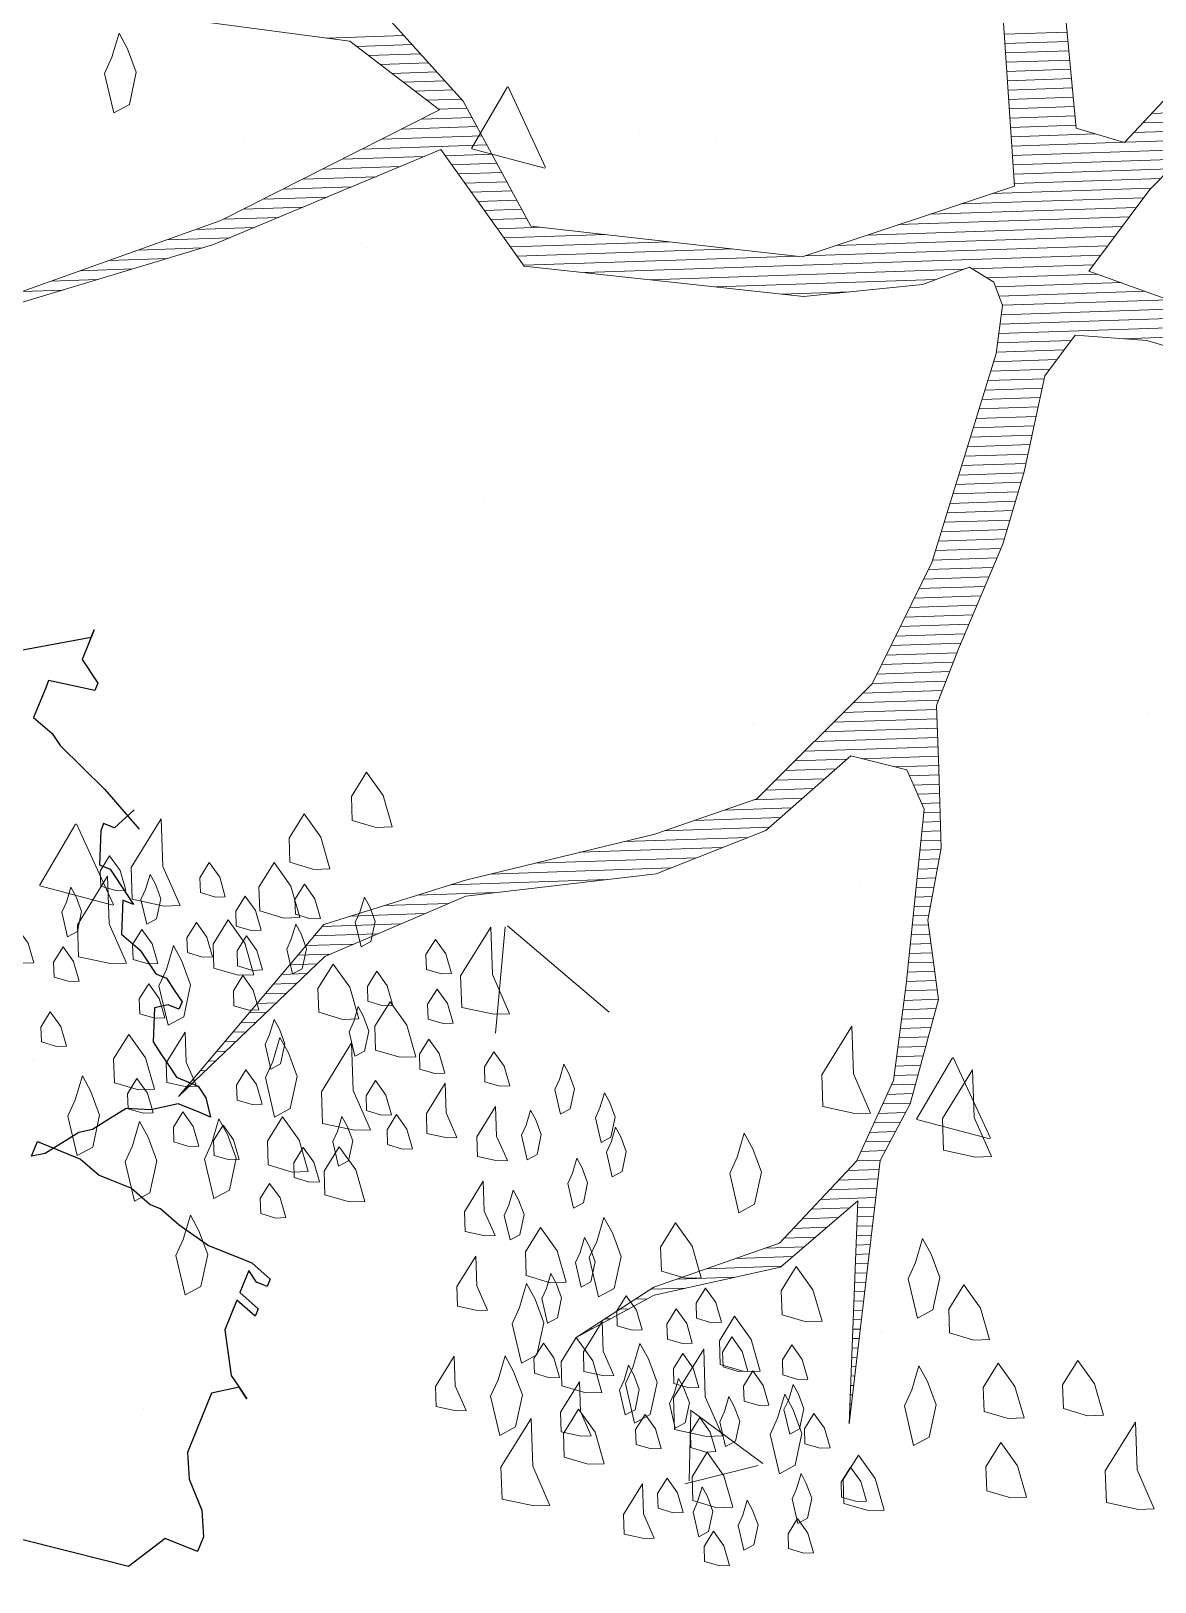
# Model space of a CAD drawing. Header units: millimetres. Extents: x 111 to 1506, y 14 to 566.
# Drawn here: x 228.673 to 229.51, y 132.479 to 133.634 of the extents above; entities that cross this region are included whole.
import ezdxf

# ---------------------------------------------------------------- set-up
doc = ezdxf.new("R2010")
doc.units = ezdxf.units.MM
doc.layers.add('ARBOLES', color=78, linetype='Continuous', lineweight=5)
doc.layers.add('G', color=254, linetype='Continuous', lineweight=5)
doc.layers.add('fer', color=8, linetype='Continuous')

# ---------------------------------------------------------------- blocks, each defined once
blk = doc.blocks.new('*X16')
at = {"color": 0}
for p, q in [((16.9732, 16.77), (17.0563, 16.77)), ((17.0054, 16.76), (17.0647, 16.76)), ((17.0177, 16.75), (17.0732, 16.75)), ((17.6987, 16.75), (17.7657, 16.75)), ((17.0299, 16.74), (17.0817, 16.74)), ((17.6991, 16.74), (17.7664, 16.74)), ((17.0421, 16.73), (17.0901, 16.73)), ((17.0543, 16.72), (17.0986, 16.72)), ((17.6994, 16.73), (17.767, 16.73)), ((17.6997, 16.72), (17.7676, 16.72)), ((17.0665, 16.71), (17.1071, 16.71)), ((17.0788, 16.7), (17.1155, 16.7)), ((17.7001, 16.71), (17.7682, 16.71)), ((17.7004, 16.7), (17.7689, 16.7)), ((17.091, 16.69), (17.1213, 16.69)), ((17.7007, 16.69), (17.7695, 16.69)), ((17.0504, 16.67), (17.1313, 16.67)), ((17.0719, 16.68), (17.1263, 16.68)), ((17.7011, 16.68), (17.7701, 16.68)), ((17.7014, 16.67), (17.7707, 16.67)), ((17.0073, 16.65), (17.1413, 16.65)), ((17.0288, 16.66), (17.1363, 16.66)), ((17.7017, 16.66), (17.7714, 16.66)), ((17.7021, 16.65), (17.772, 16.65)), ((17.8435, 16.65), (17.924, 16.65)), ((17.8535, 16.66), (17.9345, 16.66)), ((16.9858, 16.64), (17.0741, 16.64)), ((17.0964, 16.64), (17.1463, 16.64)), ((17.7024, 16.64), (17.7924, 16.64)), ((17.8335, 16.64), (17.9134, 16.64)), ((16.9427, 16.62), (17.0214, 16.62)), ((16.9642, 16.63), (17.0477, 16.63)), ((17.1031, 16.63), (17.1513, 16.63)), ((17.1097, 16.62), (17.1563, 16.62)), ((17.7027, 16.63), (17.8224, 16.63)), ((17.7031, 16.62), (17.8923, 16.62)), ((17.8235, 16.63), (17.9029, 16.63)), ((16.9211, 16.61), (16.995, 16.61)), ((17.1164, 16.61), (17.1613, 16.61)), ((17.7034, 16.61), (17.8818, 16.61)), ((16.8781, 16.59), (16.9423, 16.59)), ((16.8996, 16.6), (16.9686, 16.6)), ((17.1231, 16.6), (17.1663, 16.6)), ((17.1297, 16.59), (17.1713, 16.59)), ((17.7037, 16.6), (17.8712, 16.6)), ((17.7041, 16.59), (17.8606, 16.59)), ((16.8265, 16.57), (16.8895, 16.57)), ((16.8565, 16.58), (16.9159, 16.58)), ((17.1364, 16.58), (17.1763, 16.58)), ((17.1431, 16.57), (17.1813, 16.57)), ((17.646, 16.57), (17.8418, 16.57)), ((17.6798, 16.58), (17.8501, 16.58)), ((16.7953, 16.56), (16.8632, 16.56)), ((17.1497, 16.56), (17.1971, 16.56)), ((17.6123, 16.56), (17.8338, 16.56)), ((16.7328, 16.54), (16.7955, 16.54)), ((16.764, 16.55), (16.8332, 16.55)), ((17.1564, 16.55), (17.2651, 16.55)), ((17.163, 16.54), (17.3331, 16.54)), ((17.5448, 16.54), (17.8178, 16.54)), ((17.5785, 16.55), (17.8258, 16.55)), ((16.6703, 16.52), (16.7201, 16.52)), ((16.7015, 16.53), (16.7578, 16.53)), ((17.1697, 16.53), (17.401, 16.53)), ((17.1764, 16.52), (17.469, 16.52)), ((17.4773, 16.52), (17.8018, 16.52)), ((17.511, 16.53), (17.8098, 16.53)), ((16.639, 16.51), (16.6824, 16.51)), ((17.2412, 16.51), (17.7938, 16.51)), ((17.3112, 16.5), (17.6466, 16.5)), ((17.3812, 16.49), (17.6166, 16.49)), ((17.6564, 16.5), (17.7858, 16.5)), ((17.6714, 16.49), (17.7899, 16.49)), ((17.4512, 16.48), (17.5245, 16.48)), ((17.6804, 16.48), (17.8149, 16.48)), ((17.6837, 16.47), (17.8399, 16.47)), ((17.687, 16.46), (17.8649, 16.46)), ((17.6839, 16.44), (17.9326, 16.44)), ((17.6855, 16.45), (17.8986, 16.45)), ((17.6805, 16.42), (17.7592, 16.42)), ((17.6822, 16.43), (17.9666, 16.43)), ((17.8145, 16.42), (18.0006, 16.42)), ((17.6789, 16.41), (17.7512, 16.41)), ((17.6722, 16.39), (17.7352, 16.39)), ((17.6757, 16.4), (17.7432, 16.4)), ((17.6653, 16.37), (17.7264, 16.37)), ((17.6687, 16.38), (17.7289, 16.38)), ((17.6618, 16.36), (17.7239, 16.36)), ((17.6549, 16.34), (17.7189, 16.34)), ((17.6584, 16.35), (17.7214, 16.35)), ((17.648, 16.32), (17.7139, 16.32)), ((17.6514, 16.33), (17.7164, 16.33)), ((17.6445, 16.31), (17.7114, 16.31)), ((17.6376, 16.29), (17.7064, 16.29)), ((17.6411, 16.3), (17.7089, 16.3)), ((17.6307, 16.27), (17.7005, 16.27)), ((17.6341, 16.28), (17.7038, 16.28)), ((17.6272, 16.26), (17.6971, 16.26)), ((17.6203, 16.24), (17.6905, 16.24)), ((17.6237, 16.25), (17.6938, 16.25)), ((17.6134, 16.22), (17.6838, 16.22)), ((17.6168, 16.23), (17.6871, 16.23)), ((17.6099, 16.21), (17.6805, 16.21)), ((17.603, 16.19), (17.6719, 16.19)), ((17.6064, 16.2), (17.6766, 16.2)), ((17.5928, 16.17), (17.6627, 16.17)), ((17.5981, 16.18), (17.6673, 16.18)), ((17.5874, 16.16), (17.6581, 16.16)), ((17.5768, 16.14), (17.6489, 16.14)), ((17.5821, 16.15), (17.6535, 16.15)), ((17.5661, 16.12), (17.6396, 16.12)), ((17.5714, 16.13), (17.6443, 16.13)), ((17.5608, 16.11), (17.635, 16.11)), ((17.5501, 16.09), (17.6259, 16.09)), ((17.5554, 16.1), (17.6304, 16.1)), ((17.5394, 16.07), (17.6174, 16.07)), ((17.5448, 16.08), (17.6216, 16.08)), ((17.5341, 16.06), (17.6131, 16.06)), ((17.5127, 16.04), (17.6045, 16.04)), ((17.5234, 16.05), (17.6088, 16.05)), ((17.4913, 16.02), (17.6021, 16.02)), ((17.502, 16.03), (17.6021, 16.03)), ((17.4806, 16.01), (17.6021, 16.01)), ((17.4591, 15.99), (17.6021, 15.99)), ((17.4698, 16), (17.6021, 16)), ((17.4377, 15.97), (17.4922, 15.97)), ((17.4484, 15.98), (17.5044, 15.98)), ((17.5206, 15.98), (17.6021, 15.98)), ((17.5556, 15.97), (17.6021, 15.97)), ((17.427, 15.96), (17.4799, 15.96)), ((17.5707, 15.96), (17.6021, 15.96)), ((17.4036, 15.94), (17.4555, 15.94)), ((17.4163, 15.95), (17.4677, 15.95)), ((17.5747, 15.95), (17.6021, 15.95)), ((17.5787, 15.94), (17.6021, 15.94)), ((17.3386, 15.92), (17.431, 15.92)), ((17.3711, 15.93), (17.4433, 15.93)), ((17.5827, 15.93), (17.6021, 15.93)), ((17.5846, 15.92), (17.6021, 15.92)), ((17.3061, 15.91), (17.4188, 15.91)), ((17.5832, 15.91), (17.6021, 15.91)), ((17.2149, 15.89), (17.3677, 15.89)), ((17.2629, 15.9), (17.3957, 15.9)), ((17.5805, 15.89), (17.6021, 15.89)), ((17.5819, 15.9), (17.6021, 15.9)), ((17.1189, 15.87), (17.3117, 15.87)), ((17.1669, 15.88), (17.3397, 15.88)), ((17.5778, 15.87), (17.5996, 15.87)), ((17.5791, 15.88), (17.6018, 15.88)), ((17.0761, 15.86), (17.2435, 15.86)), ((17.5764, 15.86), (17.5974, 15.86)), ((17.0041, 15.84), (17.0729, 15.84)), ((17.0401, 15.85), (17.1235, 15.85)), ((17.5737, 15.84), (17.5929, 15.84)), ((17.575, 15.85), (17.5951, 15.85)), ((16.9371, 15.82), (17.0215, 15.82)), ((16.9681, 15.83), (17.0472, 15.83)), ((17.5709, 15.82), (17.5885, 15.82)), ((17.5723, 15.83), (17.5907, 15.83)), ((16.9281, 15.81), (16.9958, 15.81)), ((17.5696, 15.81), (17.5863, 15.81)), ((16.91, 15.79), (16.9444, 15.79)), ((16.919, 15.8), (16.9701, 15.8)), ((17.5669, 15.79), (17.5866, 15.79)), ((17.5682, 15.8), (17.5856, 15.8)), ((16.9009, 15.78), (16.9301, 15.78)), ((17.5655, 15.78), (17.5876, 15.78)), ((16.8829, 15.76), (16.9077, 15.76)), ((16.8919, 15.77), (16.9189, 15.77)), ((17.5628, 15.76), (17.5896, 15.76)), ((17.5641, 15.77), (17.5886, 15.77)), ((16.8648, 15.74), (16.8853, 15.74)), ((16.8738, 15.75), (16.8965, 15.75)), ((17.56, 15.74), (17.5916, 15.74)), ((17.5614, 15.75), (17.5906, 15.75)), ((16.8557, 15.73), (16.8742, 15.73)), ((17.5585, 15.73), (17.5926, 15.73)), ((16.8376, 15.71), (16.8518, 15.71)), ((16.8467, 15.72), (16.863, 15.72)), ((17.5551, 15.71), (17.5906, 15.71)), ((17.5568, 15.72), (17.5936, 15.72)), ((16.8195, 15.69), (16.8295, 15.69)), ((16.8286, 15.7), (16.8406, 15.7)), ((17.5518, 15.69), (17.5844, 15.69)), ((17.5535, 15.7), (17.5875, 15.7)), ((16.8105, 15.68), (16.8183, 15.68)), ((17.5501, 15.68), (17.5814, 15.68)), ((16.7924, 15.66), (16.7959, 15.66)), ((16.8014, 15.67), (16.8071, 15.67)), ((17.5468, 15.66), (17.5752, 15.66)), ((17.5485, 15.67), (17.5783, 15.67)), ((16.7833, 15.65), (16.7848, 15.65)), ((17.5435, 15.64), (17.5691, 15.64)), ((17.5451, 15.65), (17.5721, 15.65)), ((17.5402, 15.63), (17.566, 15.63)), ((17.5302, 15.61), (17.5598, 15.61)), ((17.5352, 15.62), (17.5629, 15.62)), ((17.5202, 15.59), (17.5486, 15.59)), ((17.5252, 15.6), (17.5543, 15.6)), ((17.5152, 15.58), (17.5429, 15.58)), ((17.5052, 15.56), (17.5315, 15.56)), ((17.5102, 15.57), (17.5372, 15.57)), ((17.4903, 15.54), (17.5241, 15.54)), ((17.5002, 15.55), (17.5257, 15.55)), ((17.4803, 15.53), (17.5226, 15.53)), ((17.4603, 15.51), (17.5196, 15.51)), ((17.4703, 15.52), (17.5211, 15.52)), ((17.4403, 15.49), (17.4786, 15.49)), ((17.4503, 15.5), (17.4911, 15.5)), ((17.4988, 15.49), (17.5165, 15.49)), ((17.4996, 15.5), (17.5181, 15.5)), ((17.4303, 15.48), (17.4661, 15.48)), ((17.4981, 15.48), (17.515, 15.48)), ((17.4, 15.46), (17.4411, 15.46)), ((17.4203, 15.47), (17.4536, 15.47)), ((17.4967, 15.46), (17.512, 15.46)), ((17.4974, 15.47), (17.5135, 15.47)), ((17.336, 15.44), (17.4161, 15.44)), ((17.368, 15.45), (17.4286, 15.45)), ((17.4953, 15.44), (17.509, 15.44)), ((17.496, 15.45), (17.5105, 15.45)), ((17.304, 15.43), (17.3661, 15.43)), ((17.4946, 15.43), (17.5074, 15.43)), ((17.2587, 15.41), (17.2717, 15.41)), ((17.2754, 15.42), (17.3128, 15.42)), ((17.4931, 15.41), (17.5044, 15.41)), ((17.4938, 15.42), (17.5059, 15.42)), ((17.2254, 15.39), (17.2317, 15.39)), ((17.242, 15.4), (17.2517, 15.4)), ((17.4917, 15.39), (17.5014, 15.39)), ((17.4924, 15.4), (17.5029, 15.4)), ((17.2087, 15.38), (17.2117, 15.38)), ((17.491, 15.38), (17.4999, 15.38)), ((17.4896, 15.36), (17.4968, 15.36)), ((17.4903, 15.37), (17.4984, 15.37)), ((17.4881, 15.34), (17.4938, 15.34)), ((17.4888, 15.35), (17.4953, 15.35)), ((17.4874, 15.33), (17.4923, 15.33)), ((17.486, 15.31), (17.4893, 15.31)), ((17.4867, 15.32), (17.4908, 15.32)), ((17.4846, 15.29), (17.4862, 15.29)), ((17.4853, 15.3), (17.4877, 15.3)), ((17.4838, 15.28), (17.4847, 15.28)), ((17.4831, 15.27), (17.4832, 15.27))]:
    blk.add_line(p, q, dxfattribs=at)
blk = doc.blocks.new('E1E')
at = {"layer": 'ARBOLES', "ltscale": 0.2}
for p, q in [((96.0598, 59.5667), (96.0598, 59.5667)), ((96.122, 59.5391), (96.122, 59.5391)), ((96.1796, 59.5223), (96.1796, 59.5223)), ((95.6009, 59.4784), (95.6009, 59.4784)), ((95.5845, 59.4467), (95.5298, 59.4067)), ((95.6045, 59.3832), (95.5819, 59.4428)), ((95.6038, 59.3838), (95.5266, 59.4035)), ((95.7975, 59.3971), (95.7975, 59.3971)), ((95.7699, 59.3841), (95.7699, 59.3841)), ((96.2691, 59.314), (96.2691, 59.314)), ((95.473, 59.2552), (95.473, 59.2552)), ((95.4361, 59.2211), (95.4361, 59.2211)), ((95.857, 59.2206), (95.857, 59.2206)), ((96.3217, 59.1674), (96.2544, 59.159)), ((96.3128, 59.1041), (96.322, 59.1672)), ((96.3122, 59.1036), (96.2542, 59.1583)), ((95.9214, 59.0448), (95.8936, 59.1364)), ((95.4933, 59.1143), (95.4933, 59.1143)), ((95.92, 59.0432), (95.8063, 59.0804)), ((95.5148, 59.066), (95.4476, 59.0575)), ((95.506, 59.0027), (95.5152, 59.0658)), ((95.5054, 59.0022), (95.4473, 59.0568)), ((95.9008, 59.0394), (95.9008, 59.0394)), ((95.9924, 59.0443), (95.9924, 59.0443)), ((95.8256, 58.9566), (95.8256, 58.9566)), ((96.1089, 58.9342), (96.1089, 58.9342)), ((95.6403, 58.8897), (95.6403, 58.8897)), ((96.1395, 58.8197), (96.1395, 58.8197)), ((95.7844, 58.7923), (95.7844, 58.7923)), ((95.801, 58.7086), (95.801, 58.7086)), ((96.0816, 58.6988), (96.0816, 58.6988)), ((95.4599, 58.6504), (95.4599, 58.6504)), ((96.2657, 58.527), (96.2657, 58.527)), ((96.4032, 58.4799), (96.4032, 58.4799)), ((96.0502, 58.4349), (96.0502, 58.4349)), ((96.2019, 58.3461), (96.1439, 58.4008)), ((96.2114, 58.4099), (96.1441, 58.4015)), ((96.2025, 58.3466), (96.2117, 58.4097)), ((96.0788, 58.338), (96.0788, 58.338)), ((96.0113, 58.3231), (96.0113, 58.3231)), ((95.7543, 58.1961), (95.7543, 58.1961))]:
    blk.add_line(p, q, dxfattribs=at)
for points in [[(95.7024, 59.5158), (95.7313, 59.5209), (95.7429, 59.4949), (95.7343, 59.4442), (95.7169, 59.4833), (95.6894, 59.51)], [(95.5281, 59.503), (95.5421, 59.5044), (95.5475, 59.4922), (95.5448, 59.4764), (95.5313, 59.485), (95.52, 59.4994)], [(95.5999, 59.5058), (95.618, 59.509), (95.6252, 59.4927), (95.6198, 59.4611), (95.609, 59.4855), (95.5918, 59.5022)], [(95.5679, 59.4574), (95.5683, 59.4674), (95.5552, 59.4859), (95.5489, 59.4782), (95.5521, 59.4601), (95.5615, 59.4497), (95.5692, 59.4434)], [(95.5259, 59.4533), (95.5263, 59.4633), (95.5132, 59.4818), (95.5069, 59.4741), (95.51, 59.456), (95.5195, 59.4456), (95.5272, 59.4393)], [(95.5846, 59.4746), (95.5986, 59.476), (95.604, 59.4638), (95.6013, 59.448), (95.5877, 59.4565), (95.5764, 59.471)], [(95.7748, 59.4233), (95.7755, 59.4392), (95.7545, 59.4688), (95.7444, 59.4565), (95.7495, 59.4276), (95.7647, 59.411), (95.7769, 59.4009)], [(95.4626, 59.4641), (95.4766, 59.4655), (95.482, 59.4533), (95.4793, 59.4375), (95.4658, 59.4461), (95.4545, 59.4605)], [(95.5499, 59.4557), (95.5723, 59.4579), (95.581, 59.4384), (95.5767, 59.413), (95.555, 59.4268), (95.5369, 59.4499)], [(95.6714, 59.463), (95.6938, 59.4652), (95.7025, 59.4457), (95.6981, 59.4204), (95.6764, 59.4341), (95.6584, 59.4572)], [(95.7992, 59.463), (95.8172, 59.4662), (95.8245, 59.4499), (95.8191, 59.4183), (95.8082, 59.4427), (95.791, 59.4594)], [(96.0834, 59.4127), (96.0842, 59.4286), (96.0632, 59.4582), (96.0531, 59.4459), (96.0581, 59.417), (96.0733, 59.4004), (96.0856, 59.3903)], [(95.4902, 59.4131), (95.4906, 59.423), (95.4775, 59.4416), (95.4712, 59.4339), (95.4744, 59.4158), (95.4839, 59.4054), (95.4916, 59.3991)], [(95.6867, 59.4421), (95.7048, 59.4453), (95.712, 59.4291), (95.7066, 59.3974), (95.6957, 59.4218), (95.6786, 59.4385)], [(95.6244, 59.429), (95.6384, 59.4304), (95.6438, 59.4182), (95.6411, 59.4024), (95.6275, 59.4109), (95.6162, 59.4254)], [(95.5778, 59.4132), (95.5918, 59.4145), (95.5973, 59.4023), (95.5946, 59.3865), (95.581, 59.3951), (95.5697, 59.4095)], [(95.4235, 59.4072), (95.4459, 59.4093), (95.4545, 59.3898), (95.4502, 59.3645), (95.4285, 59.3782), (95.4104, 59.4014)], [(95.436, 59.4036), (95.45, 59.4049), (95.4554, 59.3927), (95.4527, 59.3769), (95.4392, 59.3855), (95.4279, 59.4)], [(95.5297, 59.361), (95.5305, 59.3769), (95.5095, 59.4065), (95.4994, 59.3942), (95.5044, 59.3653), (95.5196, 59.3487), (95.5319, 59.3386)], [(95.5761, 59.3734), (95.5765, 59.3833), (95.5634, 59.4019), (95.5571, 59.3942), (95.5602, 59.3761), (95.5697, 59.3657), (95.5774, 59.3594)], [(95.5825, 59.4), (95.6114, 59.4051), (95.623, 59.3791), (95.6143, 59.3285), (95.597, 59.3675), (95.5695, 59.3942)], [(95.6239, 59.3752), (95.6244, 59.3852), (95.6113, 59.4037), (95.605, 59.396), (95.6081, 59.3779), (95.6176, 59.3676), (95.6253, 59.3612)], [(95.6671, 59.3676), (95.6678, 59.3835), (95.6468, 59.4131), (95.6367, 59.4008), (95.6418, 59.3719), (95.657, 59.3553), (95.6693, 59.3452)], [(95.67, 59.3811), (95.6705, 59.3911), (95.6574, 59.4096), (95.651, 59.4019), (95.6542, 59.3838), (95.6637, 59.3735), (95.6714, 59.3671)], [(95.6974, 59.4045), (95.7198, 59.4066), (95.7285, 59.3871), (95.7242, 59.3618), (95.7025, 59.3755), (95.6844, 59.3987)], [(95.7328, 59.4042), (95.7468, 59.4056), (95.7522, 59.3934), (95.7495, 59.3776), (95.736, 59.3862), (95.7247, 59.4006)], [(95.7813, 59.3561), (95.782, 59.372), (95.761, 59.4016), (95.7509, 59.3893), (95.756, 59.3604), (95.7712, 59.3438), (95.7835, 59.3337)], [(95.6881, 59.3843), (95.7062, 59.3875), (95.7134, 59.3712), (95.708, 59.3396), (95.6971, 59.364), (95.68, 59.3807)], [(96.1572, 59.352), (96.1579, 59.3679), (96.1369, 59.3975), (96.1268, 59.3852), (96.1319, 59.3563), (96.1471, 59.3397), (96.1594, 59.3296)], [(95.4844, 59.3715), (95.4984, 59.3729), (95.5038, 59.3607), (95.5011, 59.3449), (95.4875, 59.3535), (95.4762, 59.3679)], [(95.815, 59.3727), (95.8331, 59.3758), (95.8404, 59.3596), (95.835, 59.328), (95.8241, 59.3523), (95.8069, 59.369)], [(96.2201, 59.3333), (96.2208, 59.3492), (96.1999, 59.3788), (96.1897, 59.3665), (96.1948, 59.3376), (96.21, 59.321), (96.2223, 59.3108)], [(95.5268, 59.3417), (95.5273, 59.3517), (95.5142, 59.3702), (95.5079, 59.3625), (95.511, 59.3444), (95.5205, 59.3341), (95.5282, 59.3277)], [(95.5494, 59.3567), (95.5634, 59.358), (95.5689, 59.3458), (95.5662, 59.33), (95.5526, 59.3386), (95.5413, 59.353)], [(95.6136, 59.3657), (95.6276, 59.3671), (95.633, 59.3549), (95.6303, 59.3391), (95.6167, 59.3477), (95.6054, 59.3621)], [(95.7654, 59.3311), (95.7658, 59.341), (95.7527, 59.3595), (95.7464, 59.3518), (95.7496, 59.3338), (95.7591, 59.3234), (95.7667, 59.3171)], [(96.0138, 59.3638), (96.0278, 59.3651), (96.0333, 59.3529), (96.0306, 59.3371), (96.017, 59.3457), (96.0057, 59.3601)], [(96.0922, 59.323), (96.0929, 59.3389), (96.0719, 59.3686), (96.0618, 59.3563), (96.0669, 59.3274), (96.0821, 59.3107), (96.0944, 59.3006)], [(95.3093, 59.3485), (95.3317, 59.3507), (95.3404, 59.3312), (95.3361, 59.3059), (95.3144, 59.3196), (95.2963, 59.3427)], [(95.4279, 59.2922), (95.4286, 59.3081), (95.4076, 59.3377), (95.3975, 59.3255), (95.4026, 59.2965), (95.4178, 59.2799), (95.4301, 59.2698)], [(95.5731, 59.3335), (95.5955, 59.3357), (95.6042, 59.3162), (95.5999, 59.2909), (95.5782, 59.3046), (95.5601, 59.3277)], [(95.5783, 59.3355), (95.5923, 59.3368), (95.5978, 59.3246), (95.5951, 59.3088), (95.5815, 59.3174), (95.5702, 59.3318)], [(95.6339, 59.331), (95.6479, 59.3323), (95.6534, 59.3201), (95.6507, 59.3043), (95.6371, 59.3129), (95.6258, 59.3274)], [(95.68, 59.3369), (95.694, 59.3382), (95.6994, 59.3261), (95.6967, 59.3102), (95.6832, 59.3188), (95.6719, 59.3333)], [(96.0721, 59.3313), (96.0861, 59.3326), (96.0916, 59.3205), (96.0889, 59.3046), (96.0753, 59.3132), (96.064, 59.3277)], [(96.1101, 59.3336), (96.1241, 59.3349), (96.1295, 59.3227), (96.1268, 59.3069), (96.1133, 59.3155), (96.1019, 59.3299)], [(95.1994, 59.3152), (95.2283, 59.3203), (95.2399, 59.2943), (95.2313, 59.2436), (95.2139, 59.2827), (95.1864, 59.3094)], [(95.5259, 59.3219), (95.54, 59.3232), (95.5454, 59.311), (95.5427, 59.2952), (95.5291, 59.3038), (95.5178, 59.3182)], [(95.7394, 59.2751), (95.7402, 59.291), (95.7192, 59.3206), (95.7091, 59.3083), (95.7141, 59.2794), (95.7293, 59.2628), (95.7416, 59.2527)], [(95.7496, 59.2899), (95.75, 59.2999), (95.7369, 59.3184), (95.7306, 59.3107), (95.7338, 59.2926), (95.7433, 59.2823), (95.751, 59.2759)], [(95.764, 59.325), (95.7864, 59.3272), (95.7951, 59.3077), (95.7908, 59.2824), (95.7691, 59.2961), (95.751, 59.3192)], [(95.9584, 59.3258), (95.9809, 59.328), (95.9895, 59.3085), (95.9852, 59.2832), (95.9635, 59.2969), (95.9454, 59.3201)], [(95.998, 59.3226), (96.0121, 59.324), (96.0175, 59.3118), (96.0148, 59.296), (96.0012, 59.3046), (95.9899, 59.319)], [(96.0156, 59.3201), (96.038, 59.3223), (96.0467, 59.3028), (96.0423, 59.2775), (96.0206, 59.2912), (96.0025, 59.3143)], [(96.1593, 59.3214), (96.1733, 59.3228), (96.1788, 59.3106), (96.1761, 59.2948), (96.1625, 59.3033), (96.1512, 59.3178)], [(95.6168, 59.3039), (95.6308, 59.3052), (95.6362, 59.293), (95.6335, 59.2772), (95.6199, 59.2858), (95.6086, 59.3002)], [(95.8246, 59.2746), (95.825, 59.2846), (95.8119, 59.3031), (95.8056, 59.2954), (95.8088, 59.2773), (95.8183, 59.267), (95.826, 59.2606)], [(95.8341, 59.3081), (95.8521, 59.3112), (95.8594, 59.295), (95.854, 59.2634), (95.8431, 59.2878), (95.8259, 59.3045)], [(96.171, 59.3036), (96.1934, 59.3058), (96.2021, 59.2863), (96.1978, 59.261), (96.1761, 59.2747), (96.158, 59.2978)], [(95.9918, 59.2711), (95.9922, 59.2811), (95.9791, 59.2996), (95.9728, 59.2919), (95.9759, 59.2738), (95.9854, 59.2635), (95.9931, 59.2571)], [(96.2538, 59.2953), (96.2678, 59.2966), (96.2732, 59.2844), (96.2705, 59.2686), (96.2569, 59.2772), (96.2456, 59.2916)], [(95.3382, 59.2835), (95.3606, 59.2857), (95.3693, 59.2662), (95.365, 59.2409), (95.3433, 59.2546), (95.3252, 59.2777)], [(95.6534, 59.2758), (95.6758, 59.2779), (95.6845, 59.2584), (95.6802, 59.2331), (95.6585, 59.2468), (95.6404, 59.27)], [(96.0691, 59.2348), (96.0698, 59.2507), (96.0488, 59.2804), (96.0387, 59.2681), (96.0438, 59.2392), (96.059, 59.2225), (96.0713, 59.2124)], [(96.0717, 59.2775), (96.0857, 59.2789), (96.0912, 59.2667), (96.0885, 59.2509), (96.0749, 59.2594), (96.0636, 59.2739)], [(96.1318, 59.2848), (96.1499, 59.288), (96.1571, 59.2717), (96.1517, 59.2401), (96.1408, 59.2645), (96.1237, 59.2812)], [(95.5385, 59.2713), (95.5609, 59.2735), (95.5696, 59.254), (95.5653, 59.2287), (95.5436, 59.2424), (95.5255, 59.2655)], [(95.9317, 59.2639), (95.9457, 59.2652), (95.9511, 59.253), (95.9484, 59.2372), (95.9349, 59.2458), (95.9236, 59.2602)], [(95.978, 59.2644), (96.0069, 59.2695), (96.0185, 59.2435), (96.0099, 59.1929), (95.9925, 59.2319), (95.965, 59.2586)], [(95.2732, 59.2545), (95.2956, 59.2567), (95.3043, 59.2372), (95.3, 59.2119), (95.2783, 59.2256), (95.2602, 59.2487)], [(95.7826, 59.2267), (95.7831, 59.2367), (95.77, 59.2552), (95.7636, 59.2475), (95.7668, 59.2294), (95.7763, 59.219), (95.784, 59.2127)], [(95.849, 59.2417), (95.8671, 59.2448), (95.8743, 59.2286), (95.8689, 59.197), (95.8581, 59.2213), (95.8409, 59.2381)], [(95.8987, 59.2394), (95.9168, 59.2426), (95.924, 59.2264), (95.9186, 59.1947), (95.9078, 59.2191), (95.8906, 59.2358)], [(95.9606, 59.2427), (95.9746, 59.244), (95.98, 59.2318), (95.9773, 59.216), (95.9638, 59.2246), (95.9525, 59.239)], [(96.0808, 59.2134), (96.0812, 59.2233), (96.0681, 59.2418), (96.0618, 59.2341), (96.065, 59.2161), (96.0745, 59.2057), (96.0822, 59.1994)], [(96.1884, 59.1944), (96.1891, 59.2103), (96.1681, 59.24), (96.158, 59.2277), (96.1631, 59.1988), (96.1783, 59.1821), (96.1906, 59.172)], [(96.1815, 59.2387), (96.1955, 59.2401), (96.201, 59.2279), (96.1983, 59.2121), (96.1847, 59.2207), (96.1734, 59.2351)], [(96.2651, 59.237), (96.2791, 59.2384), (96.2845, 59.2262), (96.2818, 59.2104), (96.2683, 59.2189), (96.257, 59.2334)], [(96.3089, 59.237), (96.3229, 59.2384), (96.3284, 59.2262), (96.3257, 59.2104), (96.3121, 59.219), (96.3008, 59.2334)], [(95.3932, 59.23), (95.4156, 59.2322), (95.4243, 59.2127), (95.42, 59.1874), (95.3983, 59.2011), (95.3802, 59.2242)], [(95.4677, 59.1853), (95.4684, 59.2012), (95.4474, 59.2308), (95.4373, 59.2185), (95.4424, 59.1896), (95.4576, 59.173), (95.4699, 59.1629)], [(95.8373, 59.2024), (95.8377, 59.2123), (95.8246, 59.2308), (95.8183, 59.2231), (95.8215, 59.2051), (95.831, 59.1947), (95.8387, 59.1884)], [(95.761, 59.1879), (95.7614, 59.1978), (95.7483, 59.2163), (95.742, 59.2086), (95.7452, 59.1906), (95.7546, 59.1802), (95.7623, 59.1738)], [(96.2368, 59.2082), (96.2658, 59.2133), (96.2773, 59.1873), (96.2687, 59.1367), (96.2513, 59.1757), (96.2238, 59.2024)], [(95.6513, 59.1579), (95.652, 59.1738), (95.6311, 59.2034), (95.621, 59.1911), (95.626, 59.1622), (95.6412, 59.1456), (95.6535, 59.1355)], [(95.7818, 59.163), (95.7822, 59.173), (95.7691, 59.1915), (95.7628, 59.1838), (95.766, 59.1657), (95.7754, 59.1553), (95.7831, 59.149)], [(95.9304, 59.1902), (95.9444, 59.1916), (95.9498, 59.1794), (95.9471, 59.1636), (95.9336, 59.1722), (95.9222, 59.1866)], [(96.0153, 59.1745), (96.0158, 59.1844), (96.0027, 59.2029), (95.9963, 59.1952), (95.9995, 59.1772), (96.009, 59.1668), (96.0167, 59.1605)], [(96.1061, 59.2003), (96.1201, 59.2017), (96.1255, 59.1895), (96.1228, 59.1736), (96.1093, 59.1822), (96.098, 59.1967)], [(96.2055, 59.1958), (96.2195, 59.1972), (96.2249, 59.185), (96.2222, 59.1692), (96.2087, 59.1778), (96.1974, 59.1922)], [(96.2941, 59.172), (96.2945, 59.1819), (96.2814, 59.2004), (96.2751, 59.1927), (96.2783, 59.1747), (96.2877, 59.1643), (96.2954, 59.158)], [(95.8251, 59.1531), (95.8256, 59.163), (95.8125, 59.1816), (95.8062, 59.1739), (95.8093, 59.1558), (95.8188, 59.1454), (95.8265, 59.1391)], [(95.8721, 59.1789), (95.8861, 59.1803), (95.8915, 59.1681), (95.8888, 59.1522), (95.8753, 59.1608), (95.864, 59.1753)], [(95.965, 59.1885), (95.9875, 59.1907), (95.9961, 59.1712), (95.9918, 59.1459), (95.9701, 59.1596), (95.952, 59.1827)], [(96.0251, 59.1763), (96.0475, 59.1784), (96.0562, 59.1589), (96.0518, 59.1336), (96.0301, 59.1473), (96.012, 59.1705)], [(96.127, 59.1749), (96.1494, 59.1771), (96.1581, 59.1575), (96.1538, 59.1322), (96.1321, 59.146), (96.114, 59.1691)], [(96.1165, 59.166), (96.1305, 59.1673), (96.136, 59.1551), (96.1333, 59.1393), (96.1197, 59.1479), (96.1084, 59.1623)], [(96.1626, 59.1719), (96.1766, 59.1732), (96.182, 59.161), (96.1793, 59.1452), (96.1658, 59.1538), (96.1545, 59.1682)], [(96.2326, 59.1349), (96.2331, 59.1448), (96.22, 59.1633), (96.2137, 59.1556), (96.2168, 59.1376), (96.2263, 59.1272), (96.234, 59.1209)], [(95.9964, 59.1514), (96.0104, 59.1528), (96.0158, 59.1406), (96.0131, 59.1248), (95.9995, 59.1334), (95.9882, 59.1478)], [(96.0949, 59.1271), (96.0953, 59.137), (96.0822, 59.1555), (96.0759, 59.1479), (96.0791, 59.1298), (96.0885, 59.1194), (96.0962, 59.1131)], [(95.9403, 59.146), (95.9544, 59.1473), (95.9598, 59.1351), (95.9571, 59.1193), (95.9435, 59.1279), (95.9322, 59.1423)], [(96.2116, 59.1424), (96.2405, 59.1475), (96.2521, 59.1215), (96.2434, 59.0709), (96.2261, 59.1099), (96.1986, 59.1366)], [(96.257, 59.1457), (96.271, 59.1471), (96.2765, 59.1349), (96.2738, 59.1191), (96.2602, 59.1277), (96.2489, 59.1421)], [(95.9015, 59.1212), (95.9304, 59.1263), (95.942, 59.1003), (95.9333, 59.0497), (95.916, 59.0887), (95.8885, 59.1154)], [(96.131, 59.1334), (96.145, 59.1348), (96.1504, 59.1226), (96.1477, 59.1068), (96.1342, 59.1154), (96.1229, 59.1298)], [(96.047, 59.0814), (96.0475, 59.0914), (96.0343, 59.1099), (96.028, 59.1022), (96.0312, 59.0841), (96.0407, 59.0737), (96.0484, 59.0674)], [(96.1082, 59.112), (96.1306, 59.1142), (96.1393, 59.0946), (96.135, 59.0693), (96.1133, 59.0831), (96.0952, 59.1062)], [(96.1721, 59.1177), (96.1861, 59.119), (96.1916, 59.1068), (96.1889, 59.091), (96.1753, 59.0996), (96.164, 59.114)], [(95.9584, 59.1053), (95.9725, 59.1067), (95.9779, 59.0945), (95.9752, 59.0787), (95.9616, 59.0872), (95.9503, 59.1017)], [(96.0858, 59.1036), (96.0999, 59.105), (96.1053, 59.0928), (96.1026, 59.077), (96.089, 59.0855), (96.0777, 59.1)], [(95.4533, 59.0775), (95.4822, 59.0826), (95.4938, 59.0566), (95.4852, 59.006), (95.4678, 59.045), (95.4403, 59.0717)], [(95.5683, 59.082), (95.5972, 59.087), (95.6088, 59.061), (95.6001, 59.0104), (95.5827, 59.0494), (95.5553, 59.0762)], [(96.0996, 59.0614), (96.122, 59.0635), (96.1307, 59.044), (96.1264, 59.0187), (96.1047, 59.0324), (96.0866, 59.0556)], [(96.062, 59.0057), (96.0845, 59.0079), (96.0931, 58.9883), (96.0888, 58.963), (96.0671, 58.9768), (96.049, 58.9999)], [(96.541, 58.4552), (96.5417, 58.4711), (96.5207, 58.5007), (96.5106, 58.4884), (96.5157, 58.4595), (96.5309, 58.4429), (96.5432, 58.4328)]]:
    blk.add_lwpolyline(points, close=True, dxfattribs=at)
for points in [[(95.8415, 58.0658), (95.7481, 58.258), (95.9006, 58.3882), (96.1362, 58.4542), (96.2345, 58.3733), (96.3437, 58.3206)], [(96.4745, 58.3944), (96.3488, 58.3618), (96.2512, 58.3884), (96.3956, 58.5541), (96.6745, 58.803), (96.3934, 58.5765), (96.2367, 58.421), (96.1282, 58.4896), (95.8861, 58.4207), (95.7914, 58.3708), (95.7582, 58.3404), (95.7329, 58.3447), (95.7177, 58.3613), (95.7068, 58.4033), (95.69, 58.5984), (95.6986, 58.7192), (95.7556, 58.8537), (95.8286, 58.9173), (95.9702, 59.0193), (96.0728, 59.104), (96.1356, 59.2956), (96.0612, 59.13), (95.9644, 59.0324), (95.8141, 58.9498), (95.7376, 58.8768), (95.6921, 58.7864), (95.6408, 58.7791), (95.6133, 58.8058), (95.5691, 58.9576), (95.5473, 59.0415), (95.5509, 59.121), (95.587, 59.215), (95.6765, 59.2938), (95.7242, 59.3618), (95.6736, 59.3003), (95.5783, 59.2345), (95.5364, 59.1535), (95.4683, 59.3414), (95.5314, 59.1123), (95.5256, 59.0552), (95.5373, 58.959), (95.5727, 58.8969), (95.5858, 58.8326), (95.6147, 58.7675), (95.6379, 58.7155), (95.6387, 58.6613), (95.6373, 58.5593), (95.6439, 58.4921), (95.6591, 58.4054), (95.6476, 58.3613), (95.5861, 58.3417), (95.4965, 58.333)], [(95.5811, 58.3005), (95.6577, 58.3035), (95.6347, 58.2152), (95.5632, 58.0431)], [(95.6102, 58.0251), (95.6715, 58.1849), (95.7164, 58.1893), (95.7692, 58.0881), (95.8387, 58.0021), (95.9139, 57.9032), (95.9263, 57.8229), (95.9075, 57.76), (95.8454, 57.6544)]]:
    blk.add_lwpolyline(points, dxfattribs=at)
at = {"layer": 'ARBOLES', "ltscale": 0.2, "xscale": 0.8372139817761642, "yscale": 0.8372139817761642, "zscale": 0.8372139817761642, "rotation": 204.0028523145856}
blk.add_blockref('*X16', (103.6395, 76.9735), dxfattribs=at)
blk = doc.blocks.new('tr')
at = {"layer": 'fer', "color": 97}
for p, q in [((1378.5446, 206.7001), (1378.5625, 206.7087)), ((1378.5446, 206.7001), (1378.5625, 206.7087)), ((1378.5625, 206.7087), (1378.5744, 206.7087)), ((1378.5625, 206.7087), (1378.5625, 206.7087)), ((1378.5625, 206.7087), (1378.5744, 206.7087)), ((1378.5625, 206.7087), (1378.5625, 206.7087)), ((1378.5744, 206.7087), (1378.5744, 206.6827)), ((1378.5744, 206.7087), (1378.5744, 206.7087)), ((1378.5744, 206.7087), (1378.5744, 206.6827)), ((1378.5744, 206.7087), (1378.5744, 206.7087)), ((1378.4553, 206.7001), (1378.4494, 206.6914)), ((1378.4494, 206.6914), (1378.4553, 206.7001)), ((1378.4553, 206.7001), (1378.4494, 206.6914)), ((1378.4494, 206.6914), (1378.4553, 206.7001)), ((1378.5268, 206.6827), (1378.5446, 206.7001)), ((1378.5268, 206.6827), (1378.5446, 206.7001)), ((1378.5446, 206.7001), (1378.5446, 206.7001)), ((1378.5446, 206.7001), (1378.5446, 206.7001)), ((1378.3601, 206.6654), (1378.3661, 206.6827)), ((1378.3601, 206.6654), (1378.3661, 206.6827)), ((1378.3661, 206.6827), (1378.372, 206.6827)), ((1378.3661, 206.6827), (1378.372, 206.6827)), ((1378.372, 206.6827), (1378.372, 206.6741)), ((1378.372, 206.6827), (1378.372, 206.6741)), ((1378.3839, 206.6654), (1378.3899, 206.6827)), ((1378.3839, 206.6654), (1378.3899, 206.6827)), ((1378.3958, 206.6827), (1378.3899, 206.6654)), ((1378.3899, 206.6827), (1378.3958, 206.6827)), ((1378.3958, 206.6827), (1378.3899, 206.6654)), ((1378.3899, 206.6827), (1378.3958, 206.6827)), ((1378.4137, 206.6654), (1378.4434, 206.6827)), ((1378.4137, 206.6654), (1378.4434, 206.6827)), ((1378.4434, 206.6827), (1378.4494, 206.6914)), ((1378.4434, 206.6827), (1378.4494, 206.6914)), ((1378.4494, 206.6914), (1378.4613, 206.6741)), ((1378.4494, 206.6914), (1378.4613, 206.6741)), ((1378.5089, 206.6741), (1378.5268, 206.6827)), ((1378.5089, 206.6741), (1378.5268, 206.6827)), ((1378.5744, 206.6827), (1378.6041, 206.6654)), ((1378.5744, 206.6827), (1378.6041, 206.6654)), ((1378.372, 206.6741), (1378.3661, 206.6654)), ((1378.372, 206.6741), (1378.3661, 206.6654)), ((1378.4613, 206.6741), (1378.491, 206.6741)), ((1378.4613, 206.6741), (1378.491, 206.6741)), ((1378.491, 206.6741), (1378.5089, 206.6741)), ((1378.491, 206.6741), (1378.5089, 206.6741)), ((1378.3601, 206.6394), (1378.3601, 206.6654)), ((1378.3601, 206.6394), (1378.3601, 206.6654)), ((1378.3661, 206.6654), (1378.372, 206.6654)), ((1378.3661, 206.6654), (1378.372, 206.6654)), ((1378.372, 206.6654), (1378.3839, 206.6654)), ((1378.372, 206.6654), (1378.3839, 206.6654)), ((1378.3899, 206.6654), (1378.4137, 206.6654)), ((1378.3899, 206.6654), (1378.4137, 206.6654)), ((1378.6041, 206.6654), (1378.6101, 206.6221)), ((1378.6041, 206.6654), (1378.6101, 206.6221)), ((1378.3601, 206.6307), (1378.3601, 206.6394)), ((1378.3601, 206.6307), (1378.3601, 206.6394)), ((1378.3542, 206.6047), (1378.3601, 206.6307)), ((1378.3542, 206.6047), (1378.3601, 206.6307)), ((1378.6101, 206.6221), (1378.616, 206.5788)), ((1378.6101, 206.6221), (1378.616, 206.5788)), ((1378.3482, 206.5874), (1378.3542, 206.6047)), ((1378.3482, 206.5874), (1378.3542, 206.6047)), ((1378.259, 206.5874), (1378.2709, 206.5961)), ((1378.259, 206.5874), (1378.2709, 206.5961)), ((1378.2709, 206.5961), (1378.2709, 206.5874)), ((1378.2709, 206.5961), (1378.2709, 206.5874)), ((1378.253, 206.5788), (1378.259, 206.5874)), ((1378.253, 206.5788), (1378.259, 206.5874)), ((1378.253, 206.5614), (1378.253, 206.5788)), ((1378.253, 206.5614), (1378.253, 206.5788)), ((1378.259, 206.5874), (1378.259, 206.5874)), ((1378.259, 206.5874), (1378.259, 206.5874)), ((1378.2709, 206.5874), (1378.2709, 206.5788)), ((1378.2709, 206.5874), (1378.2709, 206.5788)), ((1378.2709, 206.5788), (1378.2709, 206.5701)), ((1378.2709, 206.5788), (1378.2709, 206.5788)), ((1378.2709, 206.5788), (1378.2709, 206.5701)), ((1378.2709, 206.5788), (1378.2709, 206.5788)), ((1378.3423, 206.5614), (1378.3482, 206.5788)), ((1378.3423, 206.5614), (1378.3482, 206.5788)), ((1378.3482, 206.5788), (1378.3482, 206.5874)), ((1378.3482, 206.5788), (1378.3482, 206.5874)), ((1378.2709, 206.5701), (1378.2828, 206.5528)), ((1378.2709, 206.5701), (1378.2828, 206.5528)), ((1378.2471, 206.5528), (1378.253, 206.5614)), ((1378.2471, 206.5528), (1378.253, 206.5614)), ((1378.3423, 206.5441), (1378.3423, 206.5614)), ((1378.3423, 206.5441), (1378.3423, 206.5614)), ((1378.1935, 206.5354), (1378.1994, 206.5441)), ((1378.1935, 206.5354), (1378.1994, 206.5441)), ((1378.1994, 206.5441), (1378.2054, 206.5441)), ((1378.1994, 206.5441), (1378.2054, 206.5441)), ((1378.2054, 206.5441), (1378.2054, 206.5354)), ((1378.2054, 206.5441), (1378.2054, 206.5441)), ((1378.2054, 206.5441), (1378.2054, 206.5354)), ((1378.2054, 206.5441), (1378.2054, 206.5441)), ((1378.2351, 206.5354), (1378.2411, 206.5441)), ((1378.2351, 206.5354), (1378.2411, 206.5441)), ((1378.2411, 206.5441), (1378.2471, 206.5528)), ((1378.2411, 206.5441), (1378.2471, 206.5528)), ((1378.2828, 206.5528), (1378.2887, 206.5354)), ((1378.2828, 206.5528), (1378.2887, 206.5354)), ((1378.3423, 206.5441), (1378.3423, 206.5441)), ((1378.3423, 206.5354), (1378.3423, 206.5441)), ((1378.3423, 206.5441), (1378.3423, 206.5441)), ((1378.3423, 206.5354), (1378.3423, 206.5441)), ((1378.1875, 206.5268), (1378.1935, 206.5354)), ((1378.1875, 206.5268), (1378.1935, 206.5354)), ((1378.2054, 206.5354), (1378.2113, 206.5268)), ((1378.2054, 206.5354), (1378.2054, 206.5354)), ((1378.2054, 206.5354), (1378.2113, 206.5268)), ((1378.2054, 206.5354), (1378.2054, 206.5354)), ((1378.2113, 206.5268), (1378.2351, 206.5354)), ((1378.2113, 206.5268), (1378.2351, 206.5354)), ((1378.2351, 206.5354), (1378.2351, 206.5354)), ((1378.2351, 206.5354), (1378.2351, 206.5354)), ((1378.2887, 206.5354), (1378.3006, 206.5268)), ((1378.2887, 206.5354), (1378.3006, 206.5268)), ((1378.3363, 206.5181), (1378.3423, 206.5354)), ((1378.3363, 206.5181), (1378.3423, 206.5354)), ((1378.1875, 206.5181), (1378.1875, 206.5268)), ((1378.1875, 206.5181), (1378.1875, 206.5268)), ((1378.3006, 206.5268), (1378.3125, 206.5181)), ((1378.3006, 206.5268), (1378.3125, 206.5181)), ((1378.1756, 206.5008), (1378.1875, 206.5181)), ((1378.1756, 206.5008), (1378.1875, 206.5181)), ((1378.3125, 206.5181), (1378.3185, 206.5094)), ((1378.3125, 206.5181), (1378.3185, 206.5094)), ((1378.3185, 206.5094), (1378.3423, 206.4921)), ((1378.3185, 206.5094), (1378.3423, 206.4921)), ((1378.3363, 206.4834), (1378.3363, 206.5181)), ((1378.3363, 206.4834), (1378.3363, 206.5181)), ((1378.1697, 206.4834), (1378.1756, 206.5008)), ((1378.1697, 206.4834), (1378.1756, 206.5008)), ((1378.3423, 206.4921), (1378.3482, 206.4834)), ((1378.3423, 206.4921), (1378.3482, 206.4834)), ((1378.128, 206.4574), (1378.1399, 206.4748)), ((1378.128, 206.4574), (1378.1399, 206.4748)), ((1378.1399, 206.4748), (1378.1459, 206.4834)), ((1378.1399, 206.4748), (1378.1459, 206.4834)), ((1378.1399, 206.4748), (1378.1399, 206.4748)), ((1378.1399, 206.4748), (1378.1399, 206.4748)), ((1378.1459, 206.4748), (1378.1697, 206.4834)), ((1378.1459, 206.4834), (1378.1459, 206.4748)), ((1378.1459, 206.4748), (1378.1697, 206.4834)), ((1378.1459, 206.4834), (1378.1459, 206.4748)), ((1378.3363, 206.4834), (1378.3363, 206.4834)), ((1378.3482, 206.4834), (1378.3363, 206.4834)), ((1378.3363, 206.4834), (1378.3363, 206.4834)), ((1378.3482, 206.4834), (1378.3363, 206.4834)), ((1378.0745, 206.4314), (1378.0923, 206.4661)), ((1378.0745, 206.4314), (1378.0923, 206.4661)), ((1378.0804, 206.4574), (1378.0983, 206.4488)), ((1378.0804, 206.4574), (1378.0983, 206.4488)), ((1378.128, 206.4574), (1378.128, 206.4574)), ((1378.128, 206.4574), (1378.128, 206.4574)), ((1378.128, 206.4574), (1378.128, 206.4574)), ((1378.128, 206.4488), (1378.128, 206.4574)), ((1378.128, 206.4574), (1378.128, 206.4574)), ((1378.128, 206.4574), (1378.128, 206.4574)), ((1378.128, 206.4574), (1378.128, 206.4574)), ((1378.128, 206.4488), (1378.128, 206.4574)), ((1378.0983, 206.4488), (1378.0983, 206.4401)), ((1378.0983, 206.4488), (1378.0983, 206.4488)), ((1378.0983, 206.4488), (1378.0983, 206.4401)), ((1378.0983, 206.4488), (1378.0983, 206.4488)), ((1378.0983, 206.4401), (1378.1042, 206.4401)), ((1378.0983, 206.4401), (1378.0983, 206.4401)), ((1378.0983, 206.4401), (1378.1042, 206.4401)), ((1378.0983, 206.4401), (1378.0983, 206.4401)), ((1378.1042, 206.4401), (1378.128, 206.4488)), ((1378.1042, 206.4401), (1378.128, 206.4488)), ((1378.0566, 206.3881), (1378.0745, 206.4314)), ((1378.0566, 206.3881), (1378.0745, 206.4314)), ((1377.9912, 206.3794), (1378.0031, 206.3968)), ((1377.9912, 206.3794), (1378.0031, 206.3968)), ((1378.0031, 206.3968), (1378.009, 206.3968)), ((1378.0031, 206.3968), (1378.009, 206.3968)), ((1378.009, 206.3968), (1378.015, 206.3621)), ((1378.009, 206.3968), (1378.015, 206.3621)), ((1378.0507, 206.3794), (1378.0566, 206.3881)), ((1378.0507, 206.3794), (1378.0566, 206.3881)), ((1378.0566, 206.3881), (1378.0566, 206.3881)), ((1378.0566, 206.3881), (1378.0566, 206.3881)), ((1377.9674, 206.3794), (1377.9912, 206.3794)), ((1377.9733, 206.3794), (1377.9674, 206.3794)), ((1377.9674, 206.3794), (1377.9912, 206.3794)), ((1377.9733, 206.3794), (1377.9674, 206.3794)), ((1378.1221, 206.1455), (1377.9733, 206.3794)), ((1378.1221, 206.1455), (1377.9733, 206.3794)), ((1378.0447, 206.3621), (1378.0507, 206.3794)), ((1378.0447, 206.3621), (1378.0507, 206.3794)), ((1378.015, 206.3621), (1378.0209, 206.3621)), ((1378.015, 206.3621), (1378.0209, 206.3621)), ((1378.0209, 206.3621), (1378.0447, 206.3621)), ((1378.0209, 206.3621), (1378.0447, 206.3621))]:
    blk.add_line(p, q, dxfattribs=at)

msp = doc.modelspace()

# ---------------------------------------------------------------- hatches: boundary and pattern name
at = {"layer": 'G', "lineweight": 100, "ltscale": 1000}
h = msp.add_hatch(dxfattribs=at)
h.set_pattern_fill('AR-HBONE', color=256, scale=0.046, angle=-22.08523, style=0)
h.set_pattern_definition([(22.914772, (797.12783, 1599.99595), (0.097837146, 0.241122153), [0.552, -0.184]), (112.914772, (797.29731, 1600.0676), (0.097837146, 0.241122153), [0.552, -0.184])])
edge = h.paths.add_edge_path()
edge.add_line((235.50294, 146.48372), (237.44709, 145.9959))
edge.add_line((237.44709, 145.9959), (222.91738, 100.98918))
edge.add_line((222.91738, 100.98918), (220.93875, 101.37021))
edge.add_line((220.93875, 101.37021), (235.50409, 146.48343))

# ---------------------------------------------------------------- block references
at = {"lineweight": 100, "rotation": 247.9147716791316}
msp.add_blockref('tr', (555.57914, 1487.64307), dxfattribs=at)
at = {"layer": 'ARBOLES', "color": 0, "xscale": 0.8310831642732954, "yscale": 0.8310831642732954, "zscale": 0.8310831642732954, "rotation": 157.9147716791316}
msp.add_blockref('E1E', (321.34545, 148.46393), dxfattribs=at)

doc.saveas('drawing.dxf')
